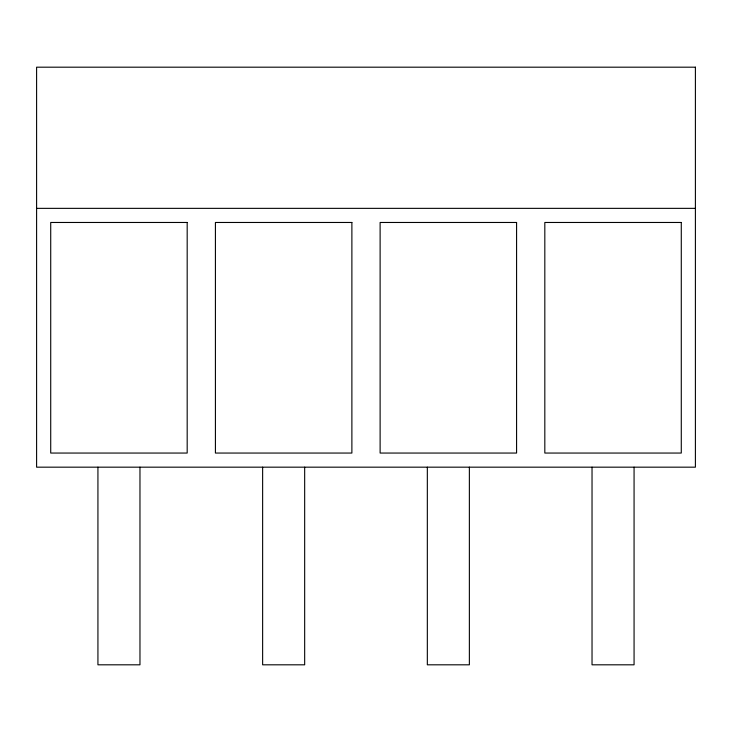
<?xml version="1.0" encoding="UTF-8"?>
<svg xmlns="http://www.w3.org/2000/svg" width="732" height="732" viewBox="0 0 732 732"><rect width="100%" height="100%" fill="white"/><g stroke="black" fill="none" stroke-linecap="round" stroke-linejoin="round"><path stroke-width="1.1" d="M36.6 208.355L695.4 208.355M634.068 467.172L634.068 664.812L592.032 664.812L592.032 467.172M469.368 467.172L469.368 664.812L427.332 664.812L427.332 467.172M304.668 467.172L304.668 664.812L262.632 664.812L262.632 467.172M139.968 467.172L139.968 664.812L97.932 664.812L97.932 467.172M695.4 67.188L36.6 67.188L36.6 467.172L695.4 467.172L695.4 67.188M187.182 222.473L50.718 222.473L50.718 453.053L187.182 453.053L187.182 222.473M351.882 222.473L215.418 222.473L215.418 453.053L351.882 453.053L351.882 222.473M516.582 222.473L380.118 222.473L380.118 453.053L516.582 453.053L516.582 222.473M681.282 222.473L544.818 222.473L544.818 453.053L681.282 453.053L681.282 222.473"/></g></svg>
